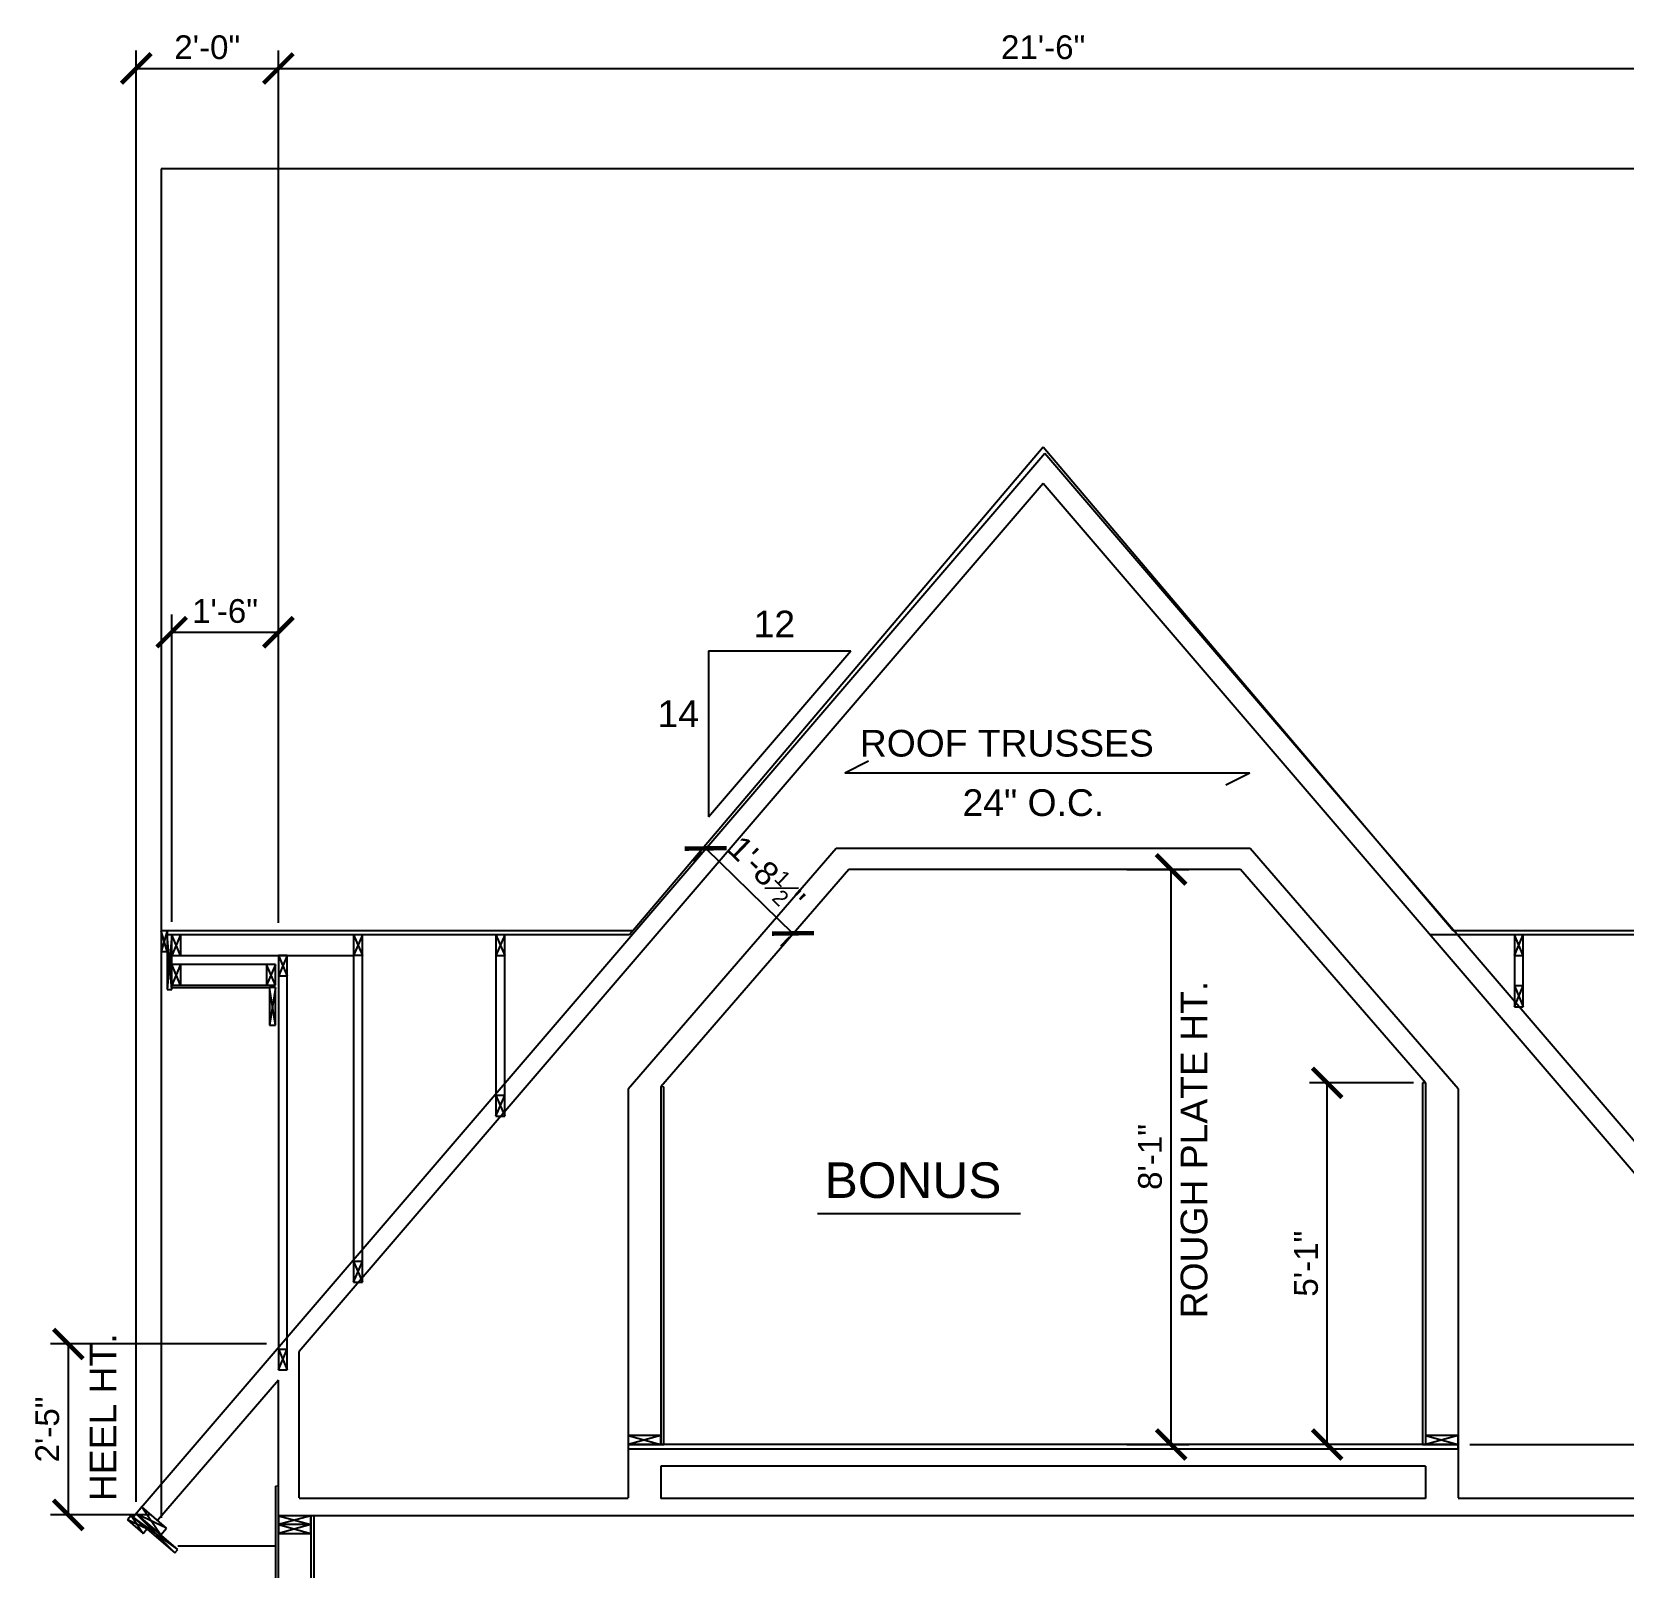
# Model space of a CAD drawing. Header units: inches. Extents: x -28708 to -16583, y 64755 to 66587.
# Drawn here: x -18046.8 to -17778.4, y 64962.7 to 65221.6 of the extents above; entities that cross this region are included whole.
import ezdxf

# ---------------------------------------------------------------- set-up
doc = ezdxf.new("R2010")
doc.units = ezdxf.units.IN
doc.header["$LTSCALE"] = 20
doc.header["$MEASUREMENT"] = 0
doc.linetypes.add('Dashed Small', pattern=[4, 1, -2, 1])
doc.linetypes.add('Solid', pattern=[0])
for name, color, linetype in [('BLOCKING', 2, 'Continuous'), ('CEILING SECTION', 2, 'Continuous'), ('DIM', 2, 'Continuous'), ('ROOF SECTION', 2, 'Continuous'), ('SYMBOLS', 7, 'Continuous'), ('TEXT', 3, 'Continuous'), ('WALL SECTION', 5, 'Continuous')]:
    doc.layers.add(name, color=color, linetype=linetype)
doc.layers.add('SPDIMENSION', color=7, linetype='Continuous', lineweight=0)
doc.layers.add('SPSHAPE_OUTLINE', color=7, linetype='Continuous', lineweight=0)
doc.styles.add('0.25 INCH', font='arial.ttf', dxfattribs={"height": 4})
doc.styles.add('Arial', font='arial.ttf')
doc.dimstyles.new('0.25 INCH', dxfattribs={"dimtxt": 4, "dimasz": 5, "dimexe": 3, "dimexo": 2, "dimgap": 1.5, "dimtad": 1, "dimdec": 3, "dimzin": 3, "dimdsep": 46, "dimlunit": 4, "dimtxsty": '0.25 INCH', "dimblk": 'ARCHTICK', "dimcen": 0.09, "dimclrd": 95, "dimclre": 8, "dimclrt": 30, "dimadec": 0, "dimazin": 0, "dimtfac": 0.65, "dimtdec": 3, "dimtofl": 0, "dimtmove": 2, "dimatfit": 3, "dimfxl": 0.18, "dimfrac": 1, "dimtolj": 1, "dimtzin": 0, "dimlwd": -1, "dimlwe": -1, "dimarcsym": 0})

# ---------------------------------------------------------------- blocks, each defined once
blk = doc.blocks.new('_ArchTick')
at = {"color": 0, "linetype": 'ByBlock', "const_width": 0.15}
blk.add_lwpolyline([(-0.5, -0.5), (0.5, 0.5)], dxfattribs=at)
blk = doc.blocks.new('*D628')
at = {"layer": 'DEFPOINTS', "color": 0, "linetype": 'ByBlock', "lineweight": -2, "transparency": 16777216}
for p in [(-17806.2, 64983.37), (-17770.73, 64983.37), (-17753.2, 64971.37)]:
    blk.add_point(p, dxfattribs=at)
at = {"layer": 'DIM', "color": 8, "transparency": 16777216}
for p, q in [((-17804.2, 64983.37), (-17767.73, 64983.37)), ((-17755.2, 64971.37), (-17773.73, 64971.37))]:
    blk.add_line(p, q, dxfattribs=at)
at = {"layer": 'DIM', "color": 95, "transparency": 16777216}
blk.add_line((-17770.73, 64971.37), (-17770.73, 64983.37), dxfattribs=at)
at = {"layer": 'DIM', "color": 95, "linetype": 'ByBlock', "transparency": 16777216, "xscale": 5, "yscale": 5, "zscale": 5}
for p, rotation in [((-17770.73, 64983.37), 90), ((-17770.73, 64971.37), 270)]:
    blk.add_blockref('_ArchTick', p, dxfattribs=dict(at, rotation=rotation))
at = {"layer": 'DIM', "color": 30, "linetype": 'ByBlock', "lineweight": -2, "transparency": 16777216, "insert": (-17763.44, 64977.37), "char_height": 4, "attachment_point": 5, "rotation": 90, "style": 'Arial'}
blk.add_mtext('\\A1;1\'-0"', dxfattribs=at)
blk = doc.blocks.new('*D630')
at = {"layer": 'DEFPOINTS', "color": 0, "linetype": 'Solid', "lineweight": -2, "transparency": 16777216}
for p in [(-17828.29, 65044.37), (-17811.7, 65044.37), (-17811.7, 64983.37)]:
    blk.add_point(p, dxfattribs=at)
at = {"layer": 'DIM', "color": 8, "transparency": 16777216}
for p, q in [((-17813.7, 65044.37), (-17831.29, 65044.37)), ((-17813.7, 64983.37), (-17831.29, 64983.37))]:
    blk.add_line(p, q, dxfattribs=at)
at = {"layer": 'DIM', "color": 95, "transparency": 16777216}
blk.add_line((-17828.29, 64983.37), (-17828.29, 65044.37), dxfattribs=at)
at = {"layer": 'DIM', "color": 95, "linetype": 'Solid', "transparency": 16777216, "xscale": 5, "yscale": 5, "zscale": 5}
for p, rotation in [((-17828.29, 65044.37), 90), ((-17828.29, 64983.37), 270)]:
    blk.add_blockref('_ArchTick', p, dxfattribs=dict(at, rotation=rotation))
at = {"layer": 'DIM', "color": 30, "linetype": 'Solid', "transparency": 16777216, "insert": (-17831.83, 65013.87), "char_height": 4, "attachment_point": 5, "rotation": 90, "style": 'Arial'}
blk.add_mtext('\\A1;5\'-1"', dxfattribs=at)
blk = doc.blocks.new('*D631')
at = {"layer": 'DEFPOINTS', "color": 0, "linetype": 'ByBlock', "lineweight": -2, "transparency": 16777216}
for p in [(-17864.09, 65080.37), (-17854.61, 65080.37), (-17864.09, 64983.37)]:
    blk.add_point(p, dxfattribs=at)
at = {"layer": 'DIM', "color": 8, "transparency": 16777216}
for p, q in [((-17862.09, 65080.37), (-17851.61, 65080.37)), ((-17862.09, 64983.37), (-17851.61, 64983.37))]:
    blk.add_line(p, q, dxfattribs=at)
at = {"layer": 'DIM', "color": 95, "transparency": 16777216}
blk.add_line((-17854.61, 64983.37), (-17854.61, 65080.37), dxfattribs=at)
at = {"layer": 'DIM', "color": 95, "linetype": 'ByBlock', "transparency": 16777216, "xscale": 5, "yscale": 5, "zscale": 5}
for p, rotation in [((-17854.61, 65080.37), 90), ((-17854.61, 64983.37), 270)]:
    blk.add_blockref('_ArchTick', p, dxfattribs=dict(at, rotation=rotation))
at = {"layer": 'DIM', "color": 30, "linetype": 'ByBlock', "lineweight": -2, "transparency": 16777216, "insert": (-17858.15, 65031.87), "char_height": 4, "attachment_point": 5, "rotation": 90, "style": 'Arial'}
blk.add_mtext('\\A1;8\'-1"', dxfattribs=at)
blk = doc.blocks.new('*D632')
at = {"layer": 'DEFPOINTS', "color": 0, "linetype": 'ByBlock', "lineweight": -2, "transparency": 16777216}
for p in [(-18040.63, 65000.33), (-18005.2, 65000.33), (-18024.77, 64971.5)]:
    blk.add_point(p, dxfattribs=at)
at = {"layer": 'DIM', "color": 8, "transparency": 16777216}
for p, q in [((-18007.2, 65000.33), (-18043.63, 65000.33)), ((-18026.77, 64971.5), (-18043.63, 64971.5))]:
    blk.add_line(p, q, dxfattribs=at)
at = {"layer": 'DIM', "color": 95, "transparency": 16777216}
blk.add_line((-18040.63, 64971.5), (-18040.63, 65000.33), dxfattribs=at)
at = {"layer": 'DIM', "color": 95, "linetype": 'ByBlock', "transparency": 16777216, "xscale": 5, "yscale": 5, "zscale": 5}
for p, rotation in [((-18040.63, 65000.33), 90), ((-18040.63, 64971.5), 270)]:
    blk.add_blockref('_ArchTick', p, dxfattribs=dict(at, rotation=rotation))
at = {"layer": 'DIM', "color": 30, "linetype": 'ByBlock', "lineweight": -2, "transparency": 16777216, "insert": (-18044.17, 64985.91), "char_height": 4, "attachment_point": 5, "rotation": 90, "style": 'Arial'}
blk.add_mtext('\\A1;2\'-5"', dxfattribs=at)
blk = doc.blocks.new('*D633')
at = {"layer": 'DEFPOINTS', "color": 0, "linetype": 'ByBlock', "lineweight": -2, "transparency": 16777216}
for p in [(-17932.35, 65084.69), (-17918.4, 65069.58), (-17917.63, 65070.36)]:
    blk.add_point(p, dxfattribs=at)
at = {"layer": 'DIM', "color": 8, "transparency": 16777216}
for p, q in [((-17933.75, 65083.26), (-17935.21, 65081.76)), ((-17919.03, 65068.93), (-17920.49, 65067.43))]:
    blk.add_line(p, q, dxfattribs=at)
at = {"layer": 'DIM', "color": 95, "transparency": 16777216}
blk.add_line((-17933.12, 65083.91), (-17918.4, 65069.58), dxfattribs=at)
at = {"layer": 'DIM', "color": 95, "linetype": 'ByBlock', "transparency": 16777216, "xscale": 5, "yscale": 5, "zscale": 5}
for p, rotation in [((-17933.12, 65083.91), 135.7701945040381), ((-17918.4, 65069.58), 315.7701945040381)]:
    blk.add_blockref('_ArchTick', p, dxfattribs=dict(at, rotation=rotation))
at = {"layer": 'DIM', "color": 30, "linetype": 'ByBlock', "lineweight": -2, "transparency": 16777216, "insert": (-17922.87, 65079.71), "char_height": 4, "attachment_point": 5, "rotation": 315.7702, "style": '0.25 INCH'}
blk.add_mtext('\\A1;1\'-8{\\H0.65x;\\S1#2;}"', dxfattribs=at)
blk = doc.blocks.new('*D634')
at = {"layer": 'DEFPOINTS', "color": 0, "linetype": 'ByBlock', "lineweight": -2, "transparency": 16777216}
for p in [(-18005.2, 65120.38), (-18023.2, 65069.53), (-18005.2, 65069.35)]:
    blk.add_point(p, dxfattribs=at)
at = {"layer": 'DIM', "color": 8, "transparency": 16777216}
for p, q in [((-18023.2, 65071.53), (-18023.2, 65123.38)), ((-18005.2, 65071.35), (-18005.2, 65123.38))]:
    blk.add_line(p, q, dxfattribs=at)
at = {"layer": 'DIM', "color": 95, "transparency": 16777216}
blk.add_line((-18023.2, 65120.38), (-18005.2, 65120.38), dxfattribs=at)
at = {"layer": 'DIM', "color": 95, "linetype": 'ByBlock', "transparency": 16777216, "xscale": 5, "yscale": 5, "zscale": 5, "rotation": 180}
blk.add_blockref('_ArchTick', (-18023.2, 65120.38), dxfattribs=at)
at = {"layer": 'DIM', "color": 95, "linetype": 'ByBlock', "transparency": 16777216, "xscale": 5, "yscale": 5, "zscale": 5}
blk.add_blockref('_ArchTick', (-18005.2, 65120.38), dxfattribs=at)
at = {"layer": 'DIM', "color": 30, "linetype": 'ByBlock', "lineweight": -2, "transparency": 16777216, "insert": (-18014.2, 65123.92), "char_height": 4, "attachment_point": 5, "style": 'Arial'}
blk.add_mtext('\\A1;1\'-6"', dxfattribs=at)
blk = doc.blocks.new('*D635')
at = {"layer": 'DEFPOINTS', "color": 0, "linetype": 'ByBlock', "lineweight": -2, "transparency": 16777216}
for p in [(-18005.2, 65215.45), (-18005.2, 65070.02), (-18029.2, 64971.7)]:
    blk.add_point(p, dxfattribs=at)
at = {"layer": 'DIM', "color": 8, "transparency": 16777216}
for p, q in [((-18029.2, 64973.7), (-18029.2, 65218.45)), ((-18005.2, 65072.02), (-18005.2, 65218.45))]:
    blk.add_line(p, q, dxfattribs=at)
at = {"layer": 'DIM', "color": 95, "transparency": 16777216}
blk.add_line((-18029.2, 65215.45), (-18005.2, 65215.45), dxfattribs=at)
at = {"layer": 'DIM', "color": 95, "linetype": 'ByBlock', "transparency": 16777216, "xscale": 5, "yscale": 5, "zscale": 5, "rotation": 180}
blk.add_blockref('_ArchTick', (-18029.2, 65215.45), dxfattribs=at)
at = {"layer": 'DIM', "color": 95, "linetype": 'ByBlock', "transparency": 16777216, "xscale": 5, "yscale": 5, "zscale": 5}
blk.add_blockref('_ArchTick', (-18005.2, 65215.45), dxfattribs=at)
at = {"layer": 'DIM', "color": 30, "linetype": 'ByBlock', "lineweight": -2, "transparency": 16777216, "insert": (-18017.2, 65219), "char_height": 4, "attachment_point": 5, "style": 'Arial'}
blk.add_mtext('\\A1;2\'-0"', dxfattribs=at)
blk = doc.blocks.new('*D636')
at = {"layer": 'DEFPOINTS', "color": 0, "linetype": 'ByBlock', "lineweight": -2, "transparency": 16777216}
for p in [(-17747.2, 65215.45), (-17747.2, 65096.64), (-18005.2, 65070.02)]:
    blk.add_point(p, dxfattribs=at)
at = {"layer": 'DIM', "color": 8, "transparency": 16777216}
for p, q in [((-18005.2, 65072.02), (-18005.2, 65218.45)), ((-17747.2, 65098.64), (-17747.2, 65218.45))]:
    blk.add_line(p, q, dxfattribs=at)
at = {"layer": 'DIM', "color": 95, "transparency": 16777216}
blk.add_line((-18005.2, 65215.45), (-17747.2, 65215.45), dxfattribs=at)
at = {"layer": 'DIM', "color": 95, "linetype": 'ByBlock', "transparency": 16777216, "xscale": 5, "yscale": 5, "zscale": 5, "rotation": 180}
blk.add_blockref('_ArchTick', (-18005.2, 65215.45), dxfattribs=at)
at = {"layer": 'DIM', "color": 95, "linetype": 'ByBlock', "transparency": 16777216, "xscale": 5, "yscale": 5, "zscale": 5}
blk.add_blockref('_ArchTick', (-17747.2, 65215.45), dxfattribs=at)
at = {"layer": 'DIM', "color": 30, "linetype": 'ByBlock', "lineweight": -2, "transparency": 16777216, "insert": (-17876.2, 65219), "char_height": 4, "attachment_point": 5, "style": 'Arial'}
blk.add_mtext('\\A1;21\'-6"', dxfattribs=at)

msp = doc.modelspace()

# ---------------------------------------------------------------- linework, layer by layer
at = {"layer": 'BLOCKING', "linetype": 'Solid'}
for p, q in [((-18023.953, 65070.0173), (-18024.953, 65070.0173)), ((-18024.953, 65070.0173), (-18024.953, 65066.5173)), ((-18023.953, 65066.5173), (-18024.953, 65070.0173)), ((-18023.953, 65070.0173), (-18024.953, 65066.5173)), ((-18023.953, 65070.0173), (-18023.953, 65060.1008)), ((-18021.703, 65069.3508), (-18023.953, 65069.3508)), ((-18023.203, 65060.1008), (-18023.953, 65069.3508)), ((-18023.203, 65069.3508), (-18023.953, 65060.1008)), ((-18023.203, 65060.1008), (-18023.203, 65069.3508)), ((-18021.703, 65065.8508), (-18023.203, 65069.3508)), ((-18021.703, 65069.3508), (-18023.203, 65065.8508)), ((-18021.703, 65069.3508), (-18021.703, 65065.8508)), ((-17991.0305, 65069.3508), (-17992.5305, 65069.3508)), ((-17992.5305, 65069.3508), (-17992.5305, 65065.8508)), ((-17991.0305, 65069.3508), (-17992.5305, 65065.8508)), ((-17992.5305, 65069.3508), (-17991.0305, 65065.8508)), ((-17991.0305, 65065.8508), (-17991.0305, 65069.3508)), ((-17967.0305, 65069.3508), (-17968.5305, 65069.3508)), ((-17968.5305, 65069.3508), (-17968.5305, 65065.8508)), ((-17967.0305, 65069.3508), (-17968.5305, 65065.8508)), ((-17968.5305, 65069.3508), (-17967.0305, 65065.8508)), ((-17967.0305, 65065.8508), (-17967.0305, 65069.3508)), ((-17796.7028, 65069.3508), (-17796.7028, 65057.2036)), ((-17795.2028, 65069.3508), (-17796.7028, 65069.3508)), ((-17796.7028, 65065.8508), (-17795.2028, 65069.3508)), ((-17795.2028, 65065.8508), (-17796.7028, 65069.3508)), ((-17795.2028, 65057.2036), (-17795.2028, 65069.3508)), ((-18024.953, 65066.5173), (-18023.953, 65066.5173)), ((-18023.203, 65065.8508), (-18021.703, 65065.8508)), ((-18021.703, 65064.3508), (-18023.203, 65064.3508)), ((-18021.703, 65060.8508), (-18023.203, 65064.3508)), ((-18021.703, 65064.3508), (-18023.203, 65060.8508)), ((-18021.703, 65064.3508), (-18021.703, 65060.8508)), ((-18005.703, 65064.3508), (-18007.203, 65064.3508)), ((-18007.203, 65064.3508), (-18007.203, 65060.8508)), ((-18005.703, 65060.8508), (-18007.203, 65064.3508)), ((-18005.703, 65064.3508), (-18007.203, 65060.8508)), ((-18005.703, 65060.8508), (-18005.703, 65064.3508)), ((-18003.703, 65065.8508), (-18005.203, 65065.8508)), ((-18005.203, 65065.8508), (-18005.203, 65062.3508)), ((-18003.703, 65065.8508), (-18005.203, 65062.3508)), ((-18005.203, 65065.8508), (-18003.703, 65062.3508)), ((-18003.703, 65062.3508), (-18003.703, 65065.8508)), ((-17991.0305, 65065.8508), (-17992.5305, 65065.8508)), ((-17968.5305, 65065.8508), (-17967.0305, 65065.8508)), ((-17796.7028, 65065.8508), (-17795.2028, 65065.8508)), ((-18003.703, 65062.3508), (-18005.203, 65062.3508)), ((-18023.953, 65060.1008), (-18023.203, 65060.1008)), ((-18023.203, 65060.8508), (-18021.703, 65060.8508)), ((-18007.203, 65060.8508), (-18005.703, 65060.8508)), ((-18005.703, 65060.4758), (-18006.703, 65060.4758)), ((-18006.703, 65060.4758), (-18006.703, 65054.1012)), ((-18005.703, 65054.1012), (-18006.703, 65060.4758)), ((-18005.703, 65060.4758), (-18006.703, 65054.1012)), ((-18005.703, 65054.1012), (-18005.703, 65060.4758)), ((-17795.2028, 65060.7036), (-17796.7028, 65060.7036)), ((-17796.7028, 65060.7036), (-17795.2028, 65057.2036)), ((-17796.7028, 65057.2036), (-17795.2028, 65060.7036)), ((-17796.7028, 65057.2036), (-17795.2028, 65057.2036)), ((-18006.703, 65054.1012), (-18005.703, 65054.1012)), ((-17968.5305, 65042.2388), (-17968.5305, 65038.7388)), ((-17967.0305, 65042.2388), (-17968.5305, 65042.2388)), ((-17968.5305, 65042.2388), (-17967.0305, 65038.7388)), ((-17968.5305, 65038.7388), (-17967.0305, 65042.2388)), ((-17967.0305, 65038.7388), (-17967.0305, 65042.2388)), ((-17968.5305, 65038.7388), (-17967.0305, 65038.7388)), ((-17992.5305, 65014.2388), (-17992.5305, 65010.7388)), ((-17991.0305, 65014.2388), (-17992.5305, 65014.2388)), ((-17992.5305, 65014.2388), (-17991.0305, 65010.7388)), ((-17992.5305, 65010.7388), (-17991.0305, 65014.2388)), ((-17991.0305, 65010.7388), (-17991.0305, 65014.2388)), ((-17992.5305, 65010.7388), (-17991.0305, 65010.7388)), ((-18005.203, 64999.4543), (-18003.703, 64999.4543)), ((-18005.203, 64999.4543), (-18005.203, 64995.9543)), ((-18005.203, 64999.4543), (-18003.703, 64995.9543)), ((-18005.203, 64995.9543), (-18003.703, 64999.4543)), ((-18003.703, 64995.9543), (-18003.703, 64999.4543)), ((-18005.203, 64995.9543), (-18003.703, 64995.9543)), ((-17946.2033, 64984.8707), (-17946.2033, 64982.6207)), ((-17940.7033, 64984.8707), (-17946.2033, 64984.8707)), ((-17940.7033, 64984.8707), (-17946.2033, 64983.3707)), ((-17946.2033, 64984.8707), (-17940.7033, 64983.3707)), ((-17940.7033, 64983.3707), (-17940.7033, 64984.8707)), ((-17806.2033, 64984.8707), (-17811.7033, 64984.8707)), ((-17811.7033, 64984.8707), (-17811.7033, 64983.3707)), ((-17806.2033, 64984.8707), (-17811.7033, 64983.3707)), ((-17811.7033, 64984.8707), (-17806.2033, 64983.3707)), ((-17806.2033, 64982.6207), (-17806.2033, 64984.8707)), ((-17946.2033, 64983.3707), (-17940.7033, 64983.3707)), ((-17940.7033, 64983.3709), (-17940.2033, 64983.3709)), ((-17812.2033, 64983.3709), (-17811.7033, 64983.3709)), ((-17811.7033, 64983.3707), (-17806.2033, 64983.3707)), ((-18030.0273, 64971.4229), (-18030.6779, 64970.664)), ((-18030.6779, 64970.664), (-18028.0209, 64968.3857)), ((-18027.3703, 64969.1446), (-18030.6779, 64970.664)), ((-18027.3703, 64969.1446), (-18030.0273, 64971.4229)), ((-18030.0273, 64971.4229), (-18028.0209, 64968.3857)), ((-18029.203, 64971.7041), (-18029.6907, 64971.1352)), ((-18029.6907, 64971.1352), (-18022.6686, 64965.1143)), ((-18022.1809, 64965.6832), (-18029.6907, 64971.1352)), ((-18028.2271, 64972.8429), (-18029.203, 64971.7041)), ((-18022.1809, 64965.6832), (-18029.203, 64971.7041)), ((-18029.203, 64971.7041), (-18022.6686, 64965.1143)), ((-18029.203, 64971.7041), (-18025.0271, 64968.1249)), ((-18024.0512, 64969.2637), (-18029.203, 64971.7041)), ((-18024.0512, 64969.2637), (-18028.2271, 64972.8429)), ((-18028.2271, 64972.8429), (-18025.0271, 64968.1249)), ((-18005.2033, 64971.3699), (-18005.2033, 64968.3699)), ((-17999.2033, 64971.3699), (-18005.2033, 64971.3699)), ((-17999.7033, 64971.3699), (-18005.2033, 64969.8699)), ((-18005.2033, 64971.3699), (-17999.7033, 64969.8699)), ((-17999.7033, 64968.3699), (-17999.7033, 64971.3699)), ((-18028.0209, 64968.3857), (-18027.3703, 64969.1446)), ((-18025.0271, 64968.1249), (-18024.0512, 64969.2637)), ((-17999.7033, 64969.8699), (-18005.2033, 64969.8699)), ((-17999.7033, 64969.8699), (-18005.2033, 64968.3699)), ((-18005.2033, 64969.8699), (-17999.7033, 64968.3699)), ((-18005.2033, 64968.3699), (-17999.7033, 64968.3699)), ((-18022.6686, 64965.1143), (-18022.1809, 64965.6832))]:
    msp.add_line(p, q, dxfattribs=at)
at = {"layer": 'CEILING SECTION', "linetype": 'Solid'}
for p, q in [((-17750.7028, 64974.2449), (-17806.2033, 64974.2449)), ((-17747.2028, 64971.3699), (-18005.2033, 64971.3699))]:
    msp.add_line(p, q, dxfattribs=at)
at = {"layer": 'ROOF SECTION', "linetype": 'Solid'}
for p, q in [((-17391.7284, 65198.4959), (-18024.953, 65198.4959)), ((-18024.953, 65198.4959), (-18024.953, 64970.9807)), ((-17875.9351, 65150.5166), (-18029.703, 64971.1209)), ((-17876.203, 65151.5976), (-17945.9501, 65069.3508)), ((-17807.0276, 65070.0176), (-17876.203, 65151.5976)), ((-17747.2028, 65000.3291), (-17875.9351, 65150.5166)), ((-17876.203, 65145.4514), (-18001.7033, 64999.0346)), ((-17750.7028, 64999.0346), (-17876.203, 65145.4514)), ((-17911.1322, 65083.8704), (-17946.2033, 65043.3298)), ((-17841.2739, 65083.8704), (-17911.1322, 65083.8704)), ((-17806.2033, 65043.3303), (-17841.2739, 65083.8704)), ((-17908.9683, 65080.3704), (-17940.7033, 65043.7221)), ((-17842.8831, 65080.3704), (-17908.9683, 65080.3704)), ((-17811.7033, 65044.3697), (-17842.8831, 65080.3704)), ((-17945.3785, 65070.0176), (-18024.953, 65070.0173)), ((-17747.2028, 65070.0176), (-17807.0276, 65070.0176)), ((-17945.9501, 65069.3508), (-18021.703, 65069.3508)), ((-17747.2028, 65069.3508), (-17810.9738, 65069.3508)), ((-18021.703, 65065.8508), (-17992.5305, 65065.8508)), ((-18007.203, 65064.3508), (-18021.703, 65064.3508)), ((-17992.5305, 65065.8508), (-17992.5305, 65014.2388)), ((-17991.0305, 65014.2388), (-17991.0305, 65065.8508)), ((-17968.5305, 65065.8508), (-17968.5305, 65042.2388)), ((-17967.0305, 65042.2388), (-17967.0305, 65065.8508)), ((-18005.203, 65062.3508), (-18005.203, 64999.4543)), ((-18003.703, 64999.4543), (-18003.703, 65062.3508)), ((-18023.2335, 65060.4758), (-18006.7025, 65060.4758)), ((-18023.203, 65060.8508), (-18005.703, 65060.8508)), ((-17946.2033, 65043.3298), (-17946.2033, 64974.3709)), ((-17940.7033, 65043.7221), (-17940.7033, 64983.4967)), ((-17940.2033, 64983.4969), (-17940.2033, 65043.7221)), ((-17811.7033, 65044.3589), (-17812.2033, 65044.3589)), ((-17812.2033, 65044.3589), (-17812.2033, 64983.4969)), ((-17811.7033, 65044.3697), (-17811.7033, 64983.4969)), ((-17806.2033, 65043.3303), (-17806.2033, 64974.3709)), ((-18001.7033, 64974.3709), (-18001.7033, 64999.0346)), ((-18005.2033, 64994.2002), (-18025.5699, 64970.5653)), ((-18005.2033, 64971.3699), (-18005.2033, 64994.2002)), ((-17806.2033, 64983.3707), (-17946.2033, 64983.3707)), ((-17946.2033, 64982.6207), (-17806.2033, 64982.6207)), ((-17811.7033, 64979.7449), (-17940.7033, 64979.7449)), ((-17940.7033, 64979.7449), (-17940.7033, 64974.2449)), ((-17811.7033, 64979.7449), (-17811.7033, 64974.2449)), ((-17946.2033, 64974.2449), (-18001.7033, 64974.2449)), ((-17811.7033, 64974.2449), (-17940.7033, 64974.2449)), ((-18022.1809, 64966.3082), (-18005.7033, 64966.3082))]:
    msp.add_line(p, q, dxfattribs=at)
at = {"layer": 'ROOF SECTION', "linetype": 'Dashed Small'}
msp.add_line((-17747.2028, 65047.4959), (-17787.6317, 65047.4959), dxfattribs=at)
at = {"layer": 'SPDIMENSION', "color": 3, "linetype": 'Solid', "true_color": 0x00ff00}
for p, q in [((-17816.9739, 65044.3709), (-17824.1609, 65044.3709)), ((-18011.203, 65000.3293), (-18042.4109, 65000.3293))]:
    msp.add_line(p, q, dxfattribs=at)
at = {"layer": 'SPSHAPE_OUTLINE', "color": 1, "linetype": 'Solid', "true_color": 0xff0000}
for p, q in [((-17940.2033, 65043.7221), (-17940.7033, 65043.7221)), ((-18005.2033, 64976.3476), (-18005.7033, 64976.3476))]:
    msp.add_line(p, q, dxfattribs=at)
at = {"layer": 'SYMBOLS', "color": 3, "linetype": 'Solid'}
for p, q in [((-17932.6322, 65117.2454), (-17908.6322, 65117.2454)), ((-17932.6322, 65117.2454), (-17932.6322, 65089.2454)), ((-17932.6322, 65089.2454), (-17908.6322, 65117.2454))]:
    msp.add_line(p, q, dxfattribs=at)
at = {"layer": 'TEXT', "linetype": 'Solid'}
for p, q in [((-17909.6447, 65096.6537), (-17905.6447, 65098.6537)), ((-17909.6447, 65096.6537), (-17841.3578, 65096.6537)), ((-17845.3578, 65094.6537), (-17841.3578, 65096.6537)), ((-17914.2731, 65022.3298), (-17880.0266, 65022.3298))]:
    msp.add_line(p, q, dxfattribs=at)
at = {"layer": 'WALL SECTION', "linetype": 'Solid'}
for p, q in [((-18005.7033, 64976.3476), (-18005.7033, 64943.8707)), ((-18005.2033, 64943.8707), (-18005.2033, 64976.3476)), ((-17999.7033, 64971.3699), (-17999.7033, 64943.8704)), ((-17999.2033, 64971.3699), (-17999.2033, 64862.3707))]:
    msp.add_line(p, q, dxfattribs=at)

# ---------------------------------------------------------------- texts
at = {"layer": 'TEXT', "linetype": 'Solid', "style": 'Arial'}
for s, rotation, p in [('12', 360, (-17925.0374, 65119.4954)), ('14', 360, (-17941.2387, 65104.3704)), ('  ROOF TRUSSES  ', 360, (-17910.6144, 65099.3966)), ('24" O.C.', 360, (-17889.7943, 65089.3752)), ('ROUGH PLATE HT.', 90, (-17848.5005, 65004.6549)), ('HEEL HT.', 90, (-18032.5366, 64973.819))]:
    msp.add_text(s, height=4.5, rotation=rotation, dxfattribs=at).set_placement(p)
msp.add_text('BONUS', height=6, dxfattribs=at).set_placement((-17913.0453, 65024.9548))

# ---------------------------------------------------------------- dimensions: what is measured, and where the dimension line sits
at = {"layer": 'DIM', "linetype": 'ByBlock', "lineweight": -2}
for base, p1, p2, picture, middle in [((-18005.2033, 65215.4543), (-18029.2031, 64971.7042), (-18005.2033, 65070.0174), '*D635', (-18017.2032, 65218.9966)), ((-17747.20277, 65215.45435), (-18005.20326, 65070.0174), (-17747.20277, 65096.64382), '*D636', (-17876.20302, 65218.99664)), ((-18005.2033, 65120.3796), (-18023.203, 65069.5318), (-18005.2033, 65069.3508), '*D634', (-18014.2031, 65123.9219))]:
    dim = msp.add_linear_dim(base=base, p1=p1, p2=p2, dimstyle='0.25 INCH', override={"dimtxsty": 'Arial'}, dxfattribs=at)
    dim.commit()
    dim.dimension.update_dxf_attribs({"geometry": picture, "text_midpoint": middle})
dim = msp.add_aligned_dim(p1=(-17932.3539, 65084.6948), p2=(-17917.6329, 65070.3643), distance=-1.0994, dimstyle='0.25 INCH', dxfattribs=at)
dim.commit()
dim.dimension.update_dxf_attribs({"geometry": '*D633', "text_midpoint": (-17922.8691, 65079.7117)})
for base, p1, p2, override, picture, middle in [((-17854.6098, 65080.3704), (-17864.0901, 64983.3707), (-17864.0901, 65080.3704), {"dimtxsty": 'Arial'}, '*D631', (-17858.1521, 65031.8706)), ((-18040.6262, 65000.3293), (-18024.768, 64971.4959), (-18005.2033, 65000.3293), {"dimdec": 1, "dimtxsty": 'Arial'}, '*D632', (-18044.1685, 64985.9126)), ((-17770.7276, 64983.3707), (-17753.2033, 64971.3699), (-17806.2033, 64983.3707), {"dimtxsty": 'Arial'}, '*D628', (-17763.4353, 64977.3703))]:
    dim = msp.add_linear_dim(base=base, p1=p1, p2=p2, angle=90, dimstyle='0.25 INCH', override=override, dxfattribs=at)
    dim.commit()
    dim.dimension.update_dxf_attribs({"geometry": picture, "text_midpoint": middle})
at = {"layer": 'DIM', "linetype": 'Solid'}
dim = msp.add_linear_dim(base=(-17828.2913, 65044.3697), p1=(-17811.7033, 64983.3709), p2=(-17811.7033, 65044.3697), angle=90, dimstyle='0.25 INCH', override={"dimtxsty": 'Arial'}, dxfattribs=at)
dim.commit()
dim.dimension.update_dxf_attribs({"geometry": '*D630', "text_midpoint": (-17831.8335, 65013.8703)})

doc.saveas('drawing.dxf')
